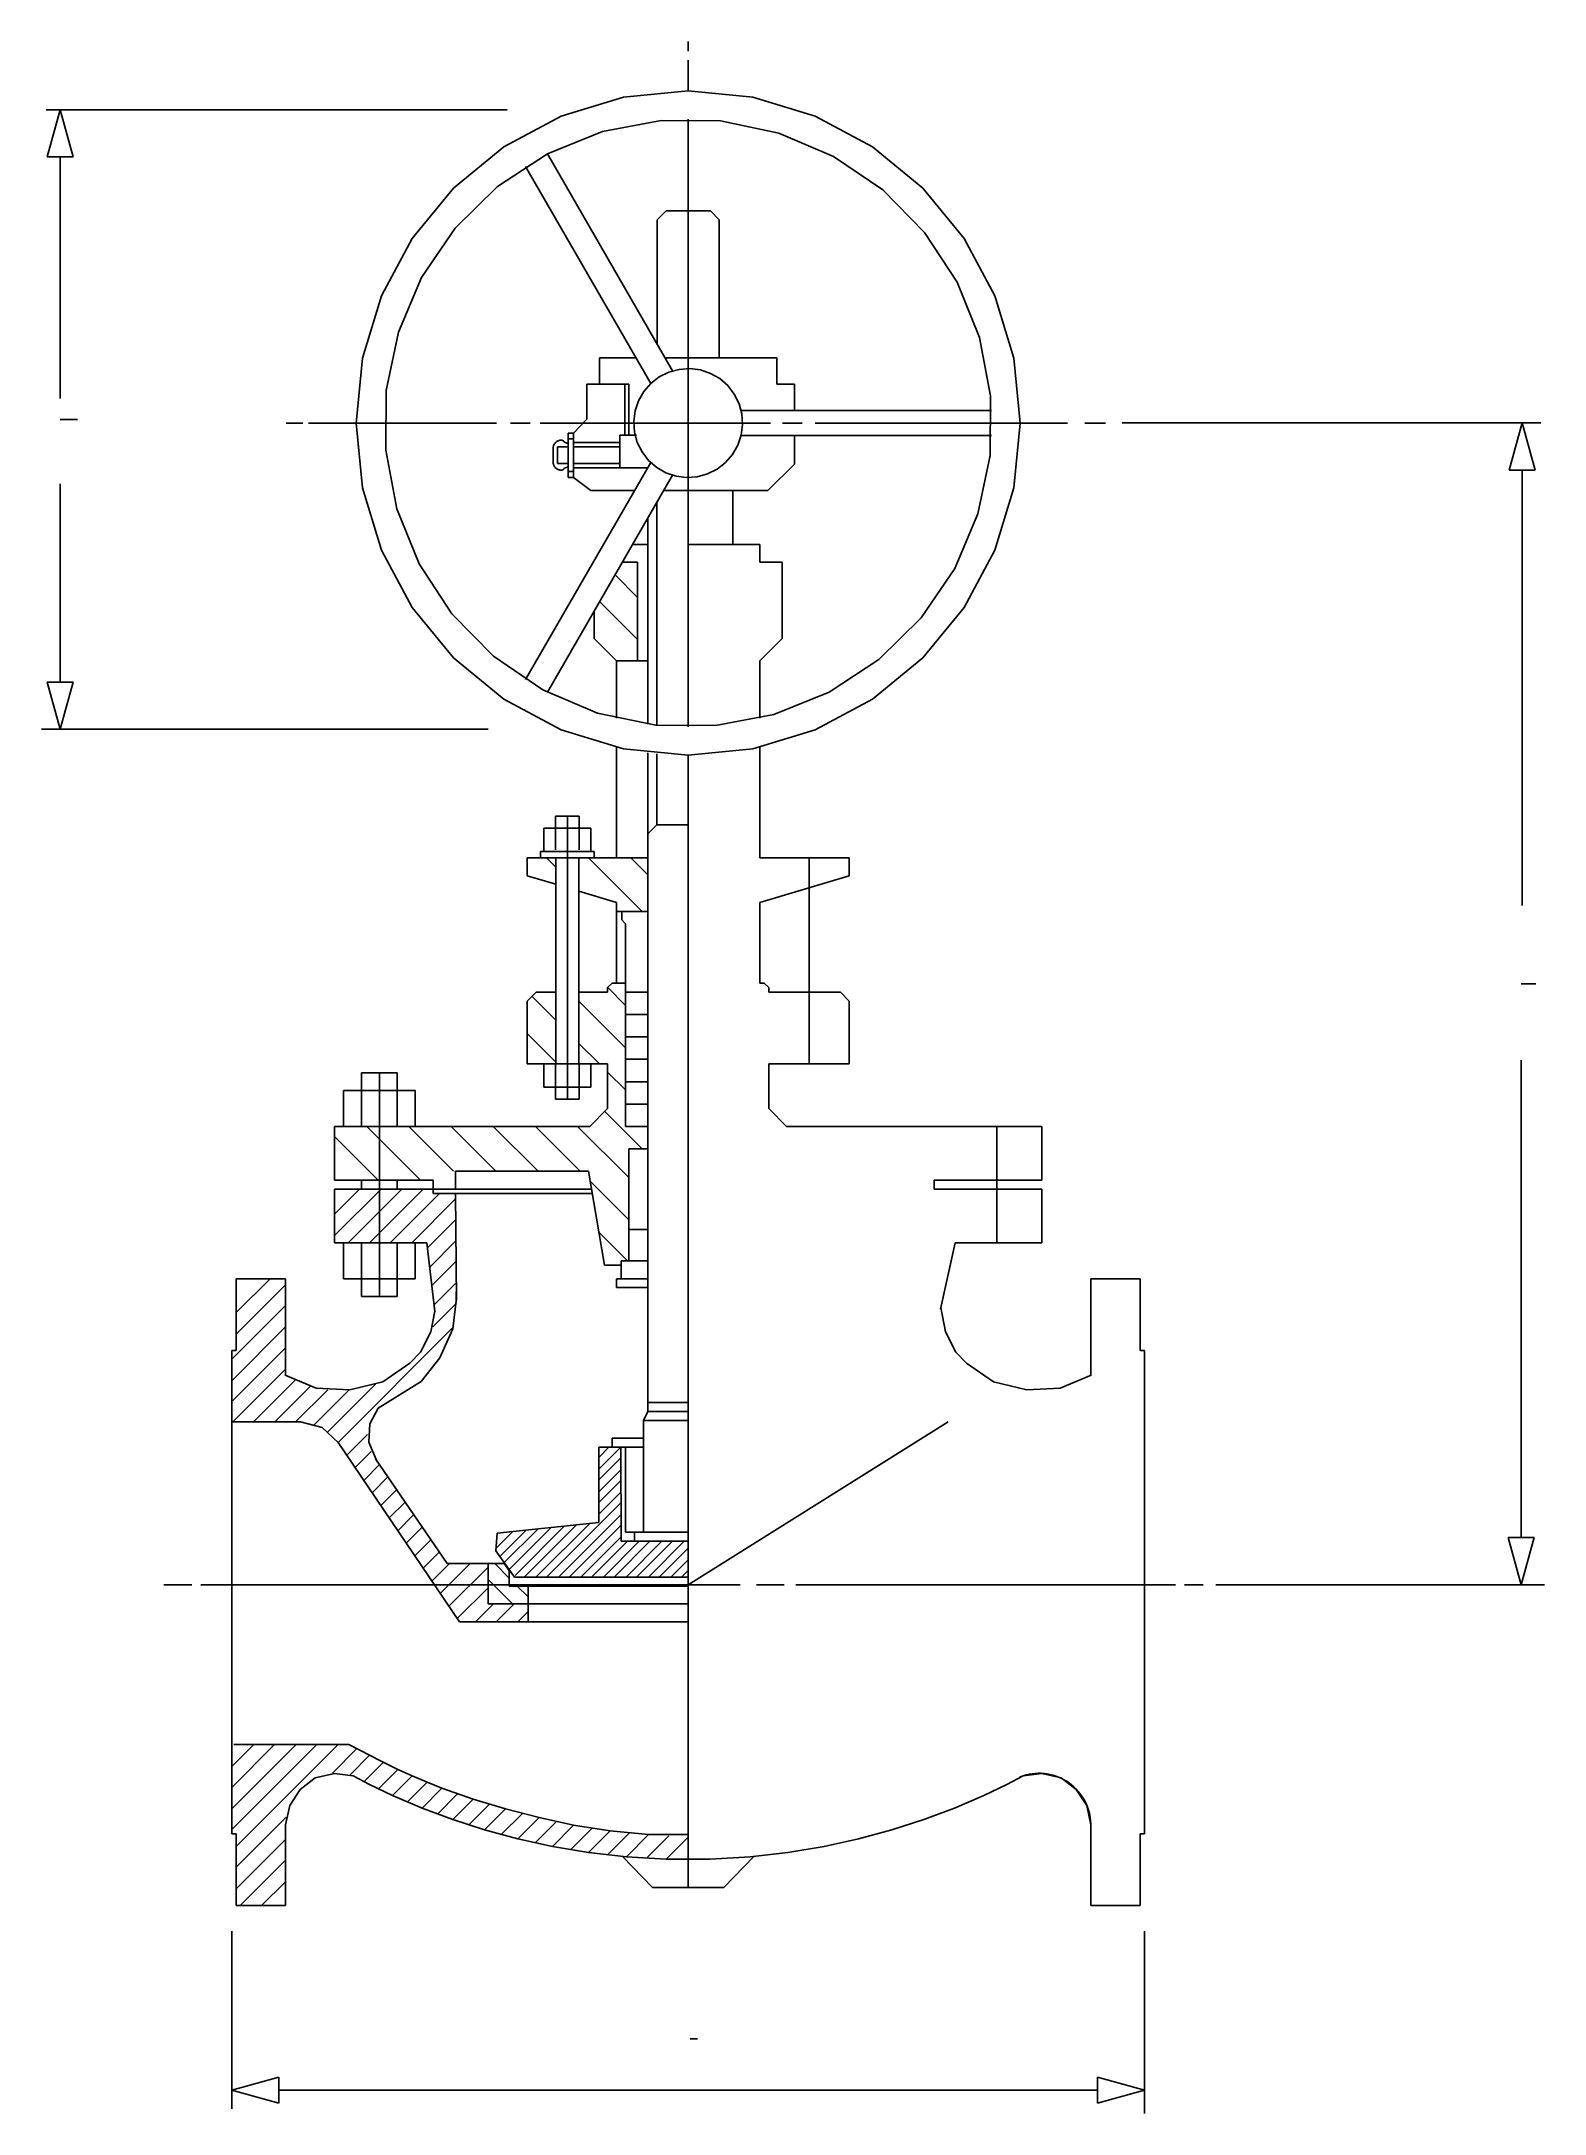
# Model space of a CAD drawing. Extents: x 652 to 1263, y 175 to 1015.
import ezdxf

# ---------------------------------------------------------------- set-up
doc = ezdxf.new("R2010")
doc.units = 0
doc.header["$MEASUREMENT"] = 0
doc.layers.get('0').update_dxf_attribs({"linetype": 'CONTINUOUS'})
doc.layers.add('1', color=7, linetype='CONTINUOUS')

msp = doc.modelspace()

# ---------------------------------------------------------------- linework, layer by layer
at = {"linetype": 'Continuous'}
for p, q in [((884.29, 833.21), (875.37, 833.21)), ((933.11, 833.21), (904.99, 833.21)), ((820.72, 504.4), (820.9, 511.92)), ((914.94, 389.27), (1020.46, 455.3)), ((914.94, 392.36), (914.94, 406.9))]:
    msp.add_line(p, q, dxfattribs=at)
at = {"layer": '1', "color": 4, "linetype": 'Continuous'}
for p, q in [((914.94, 1011.56), (914.94, 1015.49)), ((914.94, 995.43), (914.94, 1007.92)), ((914.94, 833.21), (914.94, 983.92)), ((751.78, 860.64), (758.53, 860.64)), ((760.74, 860.64), (837.12, 860.64)), ((842.86, 860.64), (850.8, 860.64)), ((854.78, 860.64), (948.37, 860.64)), ((953.22, 860.64), (961.17, 860.64)), ((966.47, 860.64), (1068.89, 860.64)), ((1075.96, 860.64), (1084.34, 860.64)), ((885.26, 799.04), (894.38, 789.91)), ((878.99, 788.18), (894.43, 772.73)), ((865.88, 586.35), (865.88, 701.07)), ((857.38, 684.23), (861.16, 680.44)), ((874.51, 684.23), (896.31, 662.42)), ((891.65, 684.23), (898.59, 677.29)), ((963.99, 600.65), (963.99, 684.23)), ((882.25, 631.55), (889.5, 624.3)), ((851.49, 628.04), (861.16, 618.37)), ((870.6, 626.06), (889.5, 607.16)), ((849.53, 612.88), (861.16, 601.25)), ((870.6, 608.93), (878.88, 600.65)), ((789.57, 506.17), (789.57, 597.02)), ((882.23, 597.3), (889.5, 590.03)), ((881.08, 581.32), (896.27, 566.13)), ((784.4, 575.21), (806.21, 553.41)), ((801.54, 575.21), (819.71, 557.05)), ((818.66, 575.21), (836.83, 557.05)), ((835.79, 575.21), (853.96, 557.05)), ((852.93, 575.21), (871.1, 557.05)), ((870.06, 575.21), (890.83, 554.44)), ((1040.3, 527.98), (1040.3, 575.21)), ((771.4, 571.09), (789.08, 553.41)), ((771.4, 539.68), (781.5, 549.78)), ((771.4, 530.97), (790.22, 549.78)), ((776.83, 527.98), (798.63, 549.78)), ((785.55, 527.98), (807.35, 549.78)), ((793.97, 527.98), (813.95, 547.96)), ((875.15, 552.99), (890.83, 537.3)), ((802.68, 527.98), (820.48, 545.78)), ((809.06, 525.95), (820.57, 537.45)), ((878.67, 532.33), (890.29, 520.71)), ((809.98, 518.15), (820.65, 528.82)), ((809.98, 518.15), (820.65, 528.82)), ((731.43, 499.71), (745.17, 513.44)), ((810.88, 510.63), (820.73, 520.49)), ((731.43, 490.99), (751.42, 510.97)), ((811.8, 502.84), (820.82, 511.86)), ((729.62, 480.76), (751.42, 502.56)), ((811.27, 493.9), (820.91, 503.53)), ((729.62, 472.04), (751.42, 493.84)), ((772.8, 447), (819.8, 494)), ((729.62, 463.63), (751.42, 485.43)), ((730, 455.3), (751.11, 476.41)), ((738.41, 455.3), (755.32, 472.2)), ((747.13, 455.3), (761.6, 469.77)), ((755.55, 455.3), (768.58, 468.33)), ((762.93, 453.97), (777.16, 468.19)), ((768.48, 451.1), (787.98, 470.6)), ((776.31, 441.81), (784.68, 450.17)), ((783.23, 431.59), (789.77, 438.13)), ((878.6, 440.91), (882.74, 445.05)), ((878.6, 436.1), (887.55, 445.05)), ((878.6, 431.78), (887.68, 440.86)), ((786.62, 426.57), (793.04, 432.99)), ((878.6, 426.97), (887.68, 436.05)), ((878.6, 422.64), (887.68, 431.72)), ((790.14, 421.38), (796.69, 427.92)), ((793.54, 416.36), (799.99, 422.81)), ((857.47, 392.36), (887.68, 422.59)), ((878.6, 417.83), (887.68, 426.92)), ((797.06, 411.16), (803.59, 417.69)), ((800.45, 406.14), (806.94, 412.63)), ((842.26, 395.42), (859.36, 412.53)), ((844.67, 393.02), (864.74, 413.1)), ((848.33, 392.36), (869.57, 413.6)), ((853.14, 392.36), (874.95, 414.17)), ((862.27, 392.36), (887.68, 417.78)), ((866.6, 392.36), (887.68, 413.45)), ((803.96, 400.94), (810.51, 407.48)), ((836.92, 404.03), (843.78, 410.89)), ((838.43, 400.73), (849.15, 411.45)), ((839.86, 397.83), (853.99, 411.96)), ((871.41, 392.36), (887.68, 408.64)), ((875.74, 392.36), (890.27, 406.9)), ((880.55, 392.36), (895.08, 406.9)), ((884.88, 392.36), (899.41, 406.9)), ((889.69, 392.36), (904.22, 406.9)), ((894.01, 392.36), (908.54, 406.9)), ((898.82, 392.36), (913.35, 406.9)), ((903.14, 392.36), (914.94, 404.16)), ((807.37, 395.92), (813.89, 402.45)), ((810.88, 390.73), (817.97, 397.81)), ((814.28, 385.71), (826.39, 397.81)), ((817.79, 380.51), (833.71, 396.42)), ((842.26, 391.94), (836.38, 397.81)), ((907.95, 392.36), (914.94, 399.35)), ((713.35, 389.27), (702.07, 389.27)), ((936.07, 389.27), (717.11, 389.27)), ((821.19, 375.5), (833.71, 388.01)), ((843.6, 381.46), (833.71, 391.35)), ((849.9, 384.29), (845.47, 388.73)), ((912.28, 392.36), (914.94, 395.03)), ((953.92, 389.27), (942.65, 389.27)), ((1112.74, 389.27), (958.62, 389.27)), ((1124.02, 389.27), (1116.5, 389.27)), ((828.61, 374.2), (835.88, 381.46)), ((837.02, 374.2), (844.29, 381.46)), ((845.74, 374.2), (849.9, 378.36)), ((729.62, 315.45), (738.62, 324.45)), ((729.62, 307.03), (747.04, 324.45)), ((729.62, 298.32), (755.75, 324.45)), ((729.62, 289.91), (764.16, 324.45)), ((731.43, 283.01), (772.88, 324.45)), ((770.48, 312.84), (780.39, 322.75)), ((777.77, 312.22), (785.59, 320.04)), ((783.62, 309.65), (791.15, 317.18)), ((789.16, 306.47), (797.03, 314.35)), ((794.89, 303.79), (802.83, 311.73)), ((800.93, 301.12), (808.94, 309.13)), ((806.87, 298.65), (814.96, 306.74)), ((813.14, 296.21), (821.33, 304.39)), ((731.43, 274.6), (751.72, 294.88)), ((819.32, 293.97), (827.59, 302.24)), ((825.84, 291.77), (834.22, 300.15)), ((832.26, 289.78), (840.75, 298.26)), ((839.05, 287.85), (847.65, 296.46)), ((845.73, 286.12), (854.47, 294.86)), ((852.81, 284.48), (861.37, 293.04)), ((859.78, 283.04), (868.43, 291.69)), ((867.16, 281.71), (875.91, 290.45)), ((874.45, 280.59), (883.3, 289.42)), ((882.19, 279.61), (891.13, 288.54)), ((889.84, 278.84), (898.89, 287.89)), ((897.97, 278.26), (907.13, 287.42)), ((906.03, 277.9), (914.94, 286.81)), ((731.43, 265.88), (751.42, 285.86)), ((733.05, 259.08), (751.42, 277.45)), ((741.76, 259.08), (751.42, 268.74))]:
    msp.add_line(p, q, dxfattribs=at)
at = {"layer": '1', "color": 7, "linetype": 'Continuous'}
for p, q in [((888.64, 992.84), (863.36, 985.17)), ((914.94, 995.43), (888.64, 992.84)), ((941.23, 992.84), (914.94, 995.43)), ((966.52, 985.17), (941.23, 992.84)), ((863.36, 985.17), (840.05, 972.72)), ((989.82, 972.72), (966.52, 985.17)), ((880.17, 978.92), (857.77, 969.87)), ((903.92, 983.43), (880.17, 978.92)), ((928.08, 983.22), (903.92, 983.43)), ((951.74, 978.3), (928.08, 983.22)), ((973.99, 968.86), (951.74, 978.3)), ((840.05, 972.72), (819.63, 955.95)), ((857.77, 969.87), (837.56, 956.61)), ((908.6, 881.81), (857.77, 969.87)), ((993.97, 955.26), (973.99, 968.86)), ((1010.25, 955.95), (989.82, 972.72)), ((899.77, 876.71), (848.93, 964.77)), ((819.63, 955.95), (802.86, 935.53)), ((837.56, 956.61), (820.32, 939.67)), ((1010.91, 938.02), (993.97, 955.26)), ((1027.01, 935.53), (1010.25, 955.95)), ((902.35, 943.13), (905.94, 946.72)), ((902.35, 892.64), (902.35, 943.13)), ((914.94, 946.72), (905.94, 946.72)), ((914.94, 946.72), (923.93, 946.72)), ((927.53, 943.13), (923.93, 946.72)), ((927.53, 943.13), (927.53, 887.17)), ((802.86, 935.53), (790.41, 912.22)), ((820.32, 939.67), (806.72, 919.69)), ((1024.16, 917.81), (1010.91, 938.02)), ((1039.47, 912.22), (1027.01, 935.53)), ((806.72, 919.69), (797.28, 897.45)), ((1033.22, 895.41), (1024.16, 917.81)), ((790.41, 912.22), (782.74, 886.94)), ((1047.14, 886.94), (1039.47, 912.22)), ((797.28, 897.45), (792.36, 873.79)), ((1037.73, 871.66), (1033.22, 895.41)), ((782.74, 886.94), (780.15, 860.64)), ((893.99, 887.17), (878.97, 887.17)), ((878.97, 876.38), (878.97, 887.17)), ((905.51, 887.17), (950.91, 887.17)), ((950.91, 876.38), (950.91, 887.17)), ((1049.73, 860.64), (1047.14, 886.94)), ((890.8, 876.38), (873.83, 876.38)), ((873.83, 862.24), (873.83, 876.38)), ((889.28, 855.75), (889.28, 876.38)), ((890.8, 855.75), (890.8, 876.38)), ((899.77, 876.71), (896.93, 873.44)), ((903.2, 879.36), (899.77, 876.71)), ((907.07, 881.29), (903.2, 879.36)), ((911.25, 882.43), (907.07, 881.29)), ((915.58, 882.73), (911.25, 882.43)), ((919.87, 882.18), (915.58, 882.73)), ((923.98, 880.8), (919.87, 882.18)), ((927.74, 878.65), (923.98, 880.8)), ((931.01, 875.81), (927.74, 878.65)), ((933.66, 872.38), (931.01, 875.81)), ((950.91, 876.38), (958.11, 876.38)), ((958.11, 865.74), (958.11, 876.38)), ((792.36, 873.79), (792.15, 849.62)), ((894.78, 869.68), (893.4, 865.58)), ((896.93, 873.44), (894.78, 869.68)), ((935.59, 868.5), (933.66, 872.38)), ((936.73, 864.32), (935.59, 868.5)), ((1037.52, 847.5), (1037.73, 871.66)), ((780.15, 860.64), (782.74, 834.34)), ((873.83, 862.24), (868.4, 856.59)), ((893.4, 865.58), (892.85, 861.28)), ((892.85, 861.28), (893.15, 856.96)), ((936.44, 865.74), (1038.11, 865.74)), ((936.48, 855.71), (937.03, 860)), ((937.03, 860), (936.73, 864.32)), ((1047.14, 834.34), (1049.73, 860.64)), ((792.15, 849.62), (796.66, 825.88)), ((860.17, 844.36), (860.17, 850.82)), ((861.86, 844.25), (861.86, 850.94)), ((866.21, 850.94), (861.86, 850.94)), ((866.21, 856.59), (868.4, 856.59)), ((866.21, 838.6), (866.21, 856.59)), ((866.21, 854.24), (868.4, 854.24)), ((868.4, 838.6), (868.4, 856.59)), ((887.12, 852.75), (868.4, 852.75)), ((887.12, 850.94), (868.4, 850.94)), ((893.99, 855.75), (887.12, 855.75)), ((887.12, 842.7), (887.12, 855.75)), ((893.15, 856.96), (894.29, 852.78)), ((894.29, 852.78), (896.22, 848.9)), ((932.95, 847.84), (935.1, 851.6)), ((935.1, 851.6), (936.48, 855.71)), ((936.44, 855.54), (1038.11, 855.54)), ((958.11, 844), (958.11, 855.54)), ((899.77, 844.57), (848.93, 756.52)), ((866.21, 844.25), (861.86, 844.25)), ((866.21, 840.96), (868.4, 840.96)), ((887.12, 844.25), (868.4, 844.25)), ((898.54, 842.44), (868.4, 842.44)), ((896.22, 848.9), (898.87, 845.47)), ((898.87, 845.47), (902.14, 842.63)), ((902.14, 842.63), (905.89, 840.48)), ((922.8, 839.99), (926.68, 841.92)), ((926.68, 841.92), (930.1, 844.57)), ((930.1, 844.57), (932.95, 847.84)), ((958.11, 844), (947.32, 833.21)), ((1032.6, 823.83), (1037.52, 847.5)), ((782.74, 834.34), (790.41, 809.06)), ((908.6, 839.47), (857.77, 751.42)), ((866.21, 838.6), (868.4, 838.6)), ((875.37, 833.21), (868.4, 838.6)), ((893.21, 833.21), (875.37, 833.21)), ((947.32, 833.21), (904.99, 833.21)), ((905.89, 840.48), (910, 839.1)), ((910, 839.1), (914.3, 838.55)), ((914.3, 838.55), (918.62, 838.85)), ((914.94, 737.36), (914.94, 833.21)), ((918.62, 838.85), (922.8, 839.99)), ((933.11, 811.41), (933.11, 833.21)), ((1039.47, 809.06), (1047.14, 834.34)), ((796.66, 825.88), (805.71, 803.47)), ((902.22, 738.02), (902.22, 828.41)), ((898.59, 738.45), (898.59, 822.12)), ((1023.16, 801.59), (1032.6, 823.83)), ((790.41, 809.06), (802.86, 785.76)), ((898.59, 811.41), (892.4, 811.41)), ((914.94, 811.41), (944.01, 811.41)), ((944.01, 804.14), (944.01, 811.41)), ((1027.01, 785.76), (1039.47, 809.06)), ((805.71, 803.47), (818.97, 783.26)), ((894.38, 804.14), (888.21, 804.14)), ((894.38, 804.14), (894.38, 764.17)), ((944.01, 804.14), (953.09, 804.14)), ((953.09, 773.25), (953.09, 804.14)), ((1009.56, 781.61), (1023.16, 801.59)), ((802.86, 785.76), (819.63, 765.33)), ((818.97, 783.26), (835.91, 766.02)), ((876.78, 773.25), (876.78, 784.36)), ((1010.25, 765.33), (1027.01, 785.76)), ((992.32, 764.67), (1009.56, 781.61)), ((819.63, 765.33), (840.05, 748.57)), ((835.91, 766.02), (855.88, 752.42)), ((876.78, 773.25), (885.87, 764.17)), ((953.09, 773.25), (944.01, 764.17)), ((989.82, 748.57), (1010.25, 765.33)), ((885.87, 740.83), (885.87, 764.17)), ((885.87, 764.17), (898.59, 764.17)), ((944.01, 740.83), (944.01, 764.17)), ((972.11, 751.42), (992.32, 764.67)), ((840.05, 748.57), (863.36, 736.11)), ((855.88, 752.42), (878.13, 742.98)), ((949.7, 742.36), (972.11, 751.42)), ((966.52, 736.11), (989.82, 748.57)), ((878.13, 742.98), (901.79, 738.06)), ((925.96, 737.85), (949.7, 742.36)), ((863.36, 736.11), (888.64, 728.44)), ((901.79, 738.06), (925.96, 737.85)), ((941.23, 728.44), (966.52, 736.11)), ((885.87, 684.23), (885.87, 729.02)), ((888.64, 728.44), (914.94, 725.85)), ((898.59, 693.97), (898.59, 726.85)), ((902.22, 697.6), (902.22, 726.45)), ((914.94, 725.85), (941.23, 728.44)), ((914.94, 266.35), (914.94, 725.85)), ((944.01, 684.23), (944.01, 729.02)), ((861.12, 701.07), (870.65, 701.07)), ((861.12, 696.31), (861.12, 701.07)), ((870.65, 696.31), (870.65, 701.07)), ((856.35, 696.31), (875.42, 696.31)), ((856.35, 686.77), (856.35, 696.31)), ((861.12, 689.45), (861.12, 696.31)), ((861.12, 687.49), (861.12, 695.59)), ((870.65, 690.18), (870.65, 696.31)), ((870.65, 687.49), (870.65, 695.59)), ((875.42, 686.77), (875.42, 696.31)), ((902.22, 697.6), (898.59, 693.97)), ((898.59, 459.59), (898.59, 693.97)), ((902.22, 697.6), (914.94, 697.6)), ((849.53, 676.96), (849.53, 684.23)), ((898.59, 684.23), (849.53, 684.23)), ((876.78, 686.77), (854.98, 686.77)), ((854.98, 684.23), (854.98, 686.77)), ((861.16, 600.65), (861.16, 684.23)), ((870.6, 600.65), (870.6, 684.23)), ((876.78, 684.23), (876.78, 686.77)), ((944.01, 684.23), (980.35, 684.23)), ((980.35, 676.96), (980.35, 684.23)), ((861.16, 673.47), (849.53, 676.96)), ((944.01, 666.06), (980.35, 676.96)), ((885.87, 666.06), (870.6, 670.64)), ((885.87, 633.35), (885.87, 666.06)), ((944.01, 633.35), (944.01, 666.06)), ((885.87, 662.42), (898.59, 662.42)), ((887.98, 659.12), (887.98, 662.42)), ((889.5, 657.43), (887.98, 659.12)), ((889.5, 575.21), (889.5, 657.43)), ((884.05, 633.35), (882.23, 631.54)), ((882.23, 629.72), (882.23, 631.54)), ((889.5, 633.35), (884.05, 633.35)), ((944.01, 633.35), (945.82, 633.35)), ((945.82, 633.35), (947.64, 631.54)), ((947.64, 629.72), (947.64, 631.54)), ((853.16, 629.72), (849.53, 626.09)), ((849.53, 600.65), (849.53, 626.09)), ((861.16, 629.72), (853.16, 629.72)), ((882.23, 629.72), (870.6, 629.72)), ((889.5, 629.72), (898.59, 629.72)), ((947.64, 629.72), (976.71, 629.72)), ((976.71, 629.72), (980.35, 626.09)), ((980.35, 600.65), (980.35, 626.09)), ((889.5, 620.64), (898.59, 620.64)), ((889.5, 611.55), (898.59, 611.55)), ((782.31, 597.02), (796.84, 597.02)), ((782.31, 589.75), (782.31, 597.02)), ((796.84, 589.75), (796.84, 597.02)), ((882.23, 600.65), (849.53, 600.65)), ((856.35, 600.65), (856.35, 591.11)), ((861.12, 600.65), (861.12, 591.11)), ((861.12, 599.93), (861.12, 591.83)), ((870.65, 600.65), (870.65, 591.11)), ((870.65, 599.93), (870.65, 591.83)), ((875.42, 600.65), (875.42, 591.11)), ((882.23, 582.48), (882.23, 600.65)), ((889.5, 602.47), (898.59, 602.47)), ((947.64, 582.48), (947.64, 600.65)), ((947.64, 600.65), (980.35, 600.65)), ((775.04, 589.75), (804.11, 589.75)), ((775.04, 575.21), (775.04, 589.75)), ((782.31, 575.21), (782.31, 589.75)), ((782.31, 576.3), (782.31, 588.66)), ((796.84, 575.21), (796.84, 589.75)), ((796.84, 576.3), (796.84, 588.66)), ((804.11, 575.21), (804.11, 589.75)), ((856.35, 591.11), (875.42, 591.11)), ((861.12, 591.11), (861.12, 586.35)), ((870.65, 591.11), (870.65, 586.35)), ((889.5, 593.38), (898.59, 593.38)), ((861.12, 586.35), (870.65, 586.35)), ((882.23, 582.48), (874.97, 575.21)), ((889.5, 584.3), (898.59, 584.3)), ((947.64, 582.48), (954.91, 575.21)), ((771.4, 553.41), (771.4, 575.21)), ((771.4, 575.21), (874.97, 575.21)), ((889.5, 575.21), (898.59, 575.21)), ((954.91, 575.21), (1058.47, 575.21)), ((1058.47, 553.41), (1058.47, 575.21)), ((1058.47, 553.41), (1058.47, 575.21)), ((890.83, 520.71), (890.83, 566.13)), ((890.83, 566.13), (898.59, 566.13)), ((874.46, 557.05), (820.46, 557.05)), ((820.46, 549.78), (820.46, 557.05)), ((880.96, 518.89), (874.46, 557.05)), ((811.38, 553.41), (771.4, 553.41)), ((771.4, 527.98), (771.4, 549.78)), ((811.38, 549.78), (771.4, 549.78)), ((782.31, 549.78), (782.31, 553.41)), ((796.84, 549.78), (796.84, 553.41)), ((811.38, 547.96), (811.38, 553.41)), ((875.69, 549.78), (811.38, 549.78)), ((876.01, 547.96), (811.38, 547.96)), ((820.89, 504.89), (820.46, 547.96)), ((820.89, 504.89), (820.46, 547.96)), ((1014.87, 553.41), (1058.47, 553.41)), ((1014.87, 549.78), (1014.87, 553.41)), ((1014.87, 549.78), (1058.47, 549.78)), ((1058.47, 527.98), (1058.47, 549.78)), ((890.83, 533.43), (898.59, 533.43)), ((808.82, 527.98), (771.4, 527.98)), ((775.04, 527.98), (775.04, 513.44)), ((775.04, 527.98), (775.04, 513.44)), ((782.31, 527.98), (782.31, 513.44)), ((782.31, 527.98), (782.31, 513.44)), ((782.31, 526.89), (782.31, 514.53)), ((782.31, 526.89), (782.31, 514.53)), ((796.84, 527.98), (796.84, 513.44)), ((796.84, 527.98), (796.84, 513.44)), ((796.84, 526.89), (796.84, 514.53)), ((796.84, 526.89), (796.84, 514.53)), ((804.11, 527.98), (804.11, 513.44)), ((804.11, 527.98), (804.11, 513.44)), ((808.82, 527.98), (812.11, 500.19)), ((808.82, 527.98), (812.11, 500.19)), ((1023.39, 527.98), (1017.35, 501.12)), ((1023.39, 527.98), (1017.48, 501.72)), ((1023.39, 527.98), (1058.47, 527.98)), ((751.42, 513.44), (731.43, 513.44)), ((731.43, 484.37), (731.43, 513.44)), ((751.42, 513.44), (751.42, 474.12)), ((775.04, 513.44), (804.11, 513.44)), ((782.31, 513.44), (782.31, 506.17)), ((796.84, 513.44), (796.84, 506.17)), ((887.68, 518.89), (880.96, 518.89)), ((885.87, 513.44), (898.59, 513.44)), ((885.87, 509.81), (885.87, 513.44)), ((887.68, 513.44), (887.68, 520.71)), ((898.59, 520.71), (887.68, 520.71)), ((1078.46, 513.44), (1098.44, 513.44)), ((1078.46, 513.44), (1078.46, 474.12)), ((1098.44, 484.37), (1098.44, 513.44)), ((782.31, 506.17), (796.84, 506.17)), ((885.87, 509.81), (898.59, 509.81)), ((810.41, 491.86), (812.11, 500.3)), ((819.33, 493.04), (820.72, 504.4)), ((1019.47, 491.86), (1017.48, 501.72)), ((806.31, 483.57), (810.41, 491.86)), ((814.08, 481.32), (819.33, 493.04)), ((1023.57, 483.57), (1019.47, 491.86)), ((731.43, 484.37), (729.62, 484.37)), ((729.62, 484.37), (729.62, 288.15)), ((801.88, 479.19), (806.31, 483.57)), ((806.55, 471.71), (814.08, 481.32)), ((1028, 479.19), (1023.57, 483.57)), ((1098.44, 484.37), (1100.26, 484.37)), ((1100.26, 288.15), (1100.26, 484.37)), ((751.35, 474.29), (763.93, 468.97)), ((777.51, 468.31), (790.99, 471.65)), ((789.06, 460.87), (806.55, 471.71)), ((790.99, 471.65), (801.88, 479.19)), ((1038.89, 471.65), (1028, 479.19)), ((1052.37, 468.31), (1038.89, 471.65)), ((1078.53, 474.29), (1065.94, 468.97)), ((763.93, 468.97), (777.51, 468.31)), ((898.59, 463.22), (914.94, 463.22)), ((1065.94, 468.97), (1052.37, 468.31)), ((757.54, 455.3), (729.62, 455.3)), ((757.54, 455.3), (766.36, 453.12)), ((785.21, 447.05), (785.74, 454.57)), ((785.74, 454.57), (789.06, 460.87)), ((898.59, 459.59), (896.77, 455.95)), ((896.77, 410.53), (896.77, 455.95)), ((896.77, 455.95), (914.94, 455.95)), ((898.59, 459.59), (914.94, 459.59)), ((766.36, 453.12), (772.95, 446.84)), ((772.8, 447), (822.07, 374.2)), ((788.71, 439.19), (785.21, 447.05)), ((884.05, 448.69), (896.77, 448.69)), ((884.05, 445.05), (884.05, 448.69)), ((779.71, 436.79), (786.21, 443.29)), ((787.99, 440.39), (817.05, 397.81)), ((878.6, 445.05), (878.6, 414.56)), ((896.77, 445.05), (878.6, 445.05)), ((887.68, 406.9), (887.55, 445.05)), ((889.5, 410.53), (889.5, 445.05)), ((878.6, 414.56), (837.33, 410.21)), ((837.33, 410.21), (836.85, 402.97)), ((893.14, 406.9), (887.68, 406.9)), ((889.5, 410.53), (914.94, 410.53)), ((893.14, 406.9), (893.14, 410.53)), ((914.94, 406.9), (893.14, 406.9)), ((817.05, 397.81), (833.71, 397.81)), ((836.85, 402.97), (844.36, 392.36)), ((844.36, 392.36), (914.94, 392.36)), ((849.9, 381.46), (849.9, 374.2)), ((822.07, 374.2), (914.94, 374.2)), ((777.09, 324.45), (730.52, 324.45)), ((790.26, 317.63), (777.09, 324.45)), ((771.35, 312.68), (763.48, 310.91)), ((778.89, 311.78), (771.35, 312.68)), ((778.89, 311.78), (785.57, 308.24)), ((790.26, 317.63), (797.03, 314.35)), ((797.03, 314.35), (802.83, 311.73)), ((802.83, 311.73), (808.94, 309.13)), ((1050.99, 311.78), (1044.31, 308.24)), ((1050.99, 311.78), (1049.52, 311.19)), ((1050.99, 311.78), (1058.53, 312.68)), ((1058.53, 312.68), (1066.39, 310.91)), ((757.39, 306.15), (753.15, 299.61)), ((763.48, 310.91), (757.39, 306.15)), ((785.57, 308.24), (794.89, 303.79)), ((794.89, 303.79), (806.87, 298.65)), ((808.94, 309.13), (814.96, 306.74)), ((814.96, 306.74), (827.59, 302.24)), ((1034.99, 303.79), (1023, 298.65)), ((1044.31, 308.24), (1034.99, 303.79)), ((1066.39, 310.91), (1072.49, 306.15)), ((1072.49, 306.15), (1076.73, 299.61)), ((753.15, 299.61), (751.42, 291.81)), ((806.87, 298.65), (819.32, 293.97)), ((827.59, 302.24), (840.75, 298.26)), ((840.75, 298.26), (854.47, 294.86)), ((854.47, 294.86), (868.43, 291.69)), ((1023, 298.65), (1010.56, 293.97)), ((1076.73, 299.61), (1078.46, 291.81)), ((731.43, 288.15), (729.62, 288.15)), ((731.43, 288.15), (731.43, 259.08)), ((751.42, 291.81), (751.42, 259.08)), ((819.32, 293.97), (832.26, 289.78)), ((832.26, 289.78), (845.73, 286.12)), ((845.73, 286.12), (859.78, 283.04)), ((868.43, 291.69), (883.3, 289.42)), ((883.3, 289.42), (898.89, 287.89)), ((898.89, 287.89), (914.94, 287.89)), ((984.14, 286.12), (970.09, 283.04)), ((997.61, 289.78), (984.14, 286.12)), ((1010.56, 293.97), (997.61, 289.78)), ((1078.46, 292.2), (1078.46, 259.08)), ((1098.44, 288.15), (1100.26, 288.15)), ((1098.44, 288.15), (1098.44, 259.08)), ((859.78, 283.04), (874.45, 280.59)), ((874.45, 280.59), (889.84, 278.84)), ((900.4, 266.35), (888.31, 278.98)), ((889.84, 278.84), (906.03, 277.9)), ((906.03, 277.9), (914.94, 277.9)), ((923.85, 277.9), (914.94, 277.9)), ((940.04, 278.84), (923.85, 277.9)), ((929.47, 266.35), (941.62, 279.03)), ((955.42, 280.59), (940.04, 278.84)), ((970.09, 283.04), (955.42, 280.59)), ((900.4, 266.35), (914.94, 266.35)), ((914.94, 266.35), (929.47, 266.35)), ((731.43, 259.08), (751.42, 259.08)), ((1078.46, 259.08), (1098.44, 259.08))]:
    msp.add_line(p, q, dxfattribs=at)
at = {"layer": '1', "color": 3, "linetype": 'Continuous'}
for p, q in [((654.24, 987.75), (841.42, 987.75)), ((659.94, 987.75), (654.64, 968.6)), ((659.94, 987.75), (665.23, 968.6)), ((665.23, 968.6), (654.64, 968.6)), ((665.23, 968.6), (654.64, 968.6)), ((659.94, 870.56), (659.94, 968.6)), ((1091.09, 860.67), (1261.17, 860.67)), ((1253.57, 860.67), (1248.28, 841.52)), ((1253.57, 860.67), (1258.86, 841.52)), ((1258.86, 841.52), (1248.28, 841.52)), ((1258.86, 841.52), (1248.28, 841.52)), ((1253.57, 841.52), (1253.57, 664.89)), ((659.94, 755.52), (659.94, 835.95)), ((654.64, 755.52), (665.23, 755.52)), ((654.64, 755.52), (665.23, 755.52)), ((659.94, 736.38), (654.64, 755.52)), ((659.94, 736.38), (665.23, 755.52)), ((833.74, 736.38), (652.34, 736.38)), ((1253.14, 602.06), (1253.14, 408.42)), ((1247.85, 408.42), (1258.44, 408.42)), ((1253.14, 389.27), (1247.85, 408.42)), ((1247.85, 408.42), (1258.44, 408.42)), ((1253.14, 389.27), (1258.44, 408.42)), ((833.71, 381.46), (833.71, 397.81)), ((833.71, 397.81), (840.5, 397.81)), ((840.3, 397.68), (842.06, 395.18)), ((842.26, 388.73), (842.26, 395.33)), ((842.26, 388.73), (914.94, 388.73)), ((849.9, 381.46), (849.9, 388.67)), ((1262.64, 389.27), (1129.15, 389.27)), ((833.71, 381.46), (914.94, 381.46)), ((729.62, 248.74), (729.62, 176.58)), ((1100.26, 174.67), (1100.26, 248.74)), ((729.62, 184.17), (748.76, 189.47)), ((748.76, 189.47), (748.76, 178.88)), ((748.76, 189.47), (748.76, 178.88)), ((1081.11, 178.88), (1081.11, 189.47)), ((1100.26, 184.17), (1081.11, 189.47)), ((1081.11, 178.88), (1081.11, 189.47)), ((729.62, 184.17), (748.76, 178.88)), ((748.76, 184.17), (1081.11, 184.17)), ((1100.26, 184.17), (1081.11, 178.88))]:
    msp.add_line(p, q, dxfattribs=at)
at = {"layer": '1', "color": 5, "linetype": 'Continuous'}
for p, q in [((659.94, 862.06), (666.94, 862.06)), ((1253.14, 633.05), (1259.14, 633.05)), ((915.78, 205.04), (918.78, 205.04))]:
    msp.add_line(p, q, dxfattribs=at)
at = {"layer": '1', "color": 7, "linetype": 'Continuous'}
for points in [[(860.16, 850.82, -0.051729), (860.2, 851.19, -0.04396), (860.32, 851.58, -0.038152), (860.52, 851.97, -0.034218), (860.78, 852.35, -0.031891), (861.1, 852.7, -0.030959), (861.47, 853.02, -0.031326), (861.87, 853.28, -0.033031), (862.29, 853.49, -0.036239), (862.71, 853.63, -0.041209), (863.13, 853.7, -0.048151), (863.51, 853.69, -0.056819), (863.86, 853.62, -0.065743), (864.16, 853.47, -0.07178), (864.39, 853.25, -0.07178)], [(864.39, 853.25, 0.181667), (864.39, 853.2, 0.087732), (864.43, 853.14, 0.043527), (864.49, 853.07, 0.026108), (864.59, 852.99, 0.018199), (864.72, 852.91, 0.014216), (864.86, 852.83, 0.012175), (865.03, 852.74, 0.011297), (865.2, 852.66, 0.011297), (865.38, 852.59, 0.012175), (865.55, 852.53, 0.014216), (865.71, 852.48, 0.018199), (865.86, 852.45, 0.026108), (865.98, 852.43, 0.043527), (866.08, 852.43, 0.087732), (866.15, 852.45, 0.181667), (866.18, 852.48, 0.181667)], [(860.16, 844.36, 0.054607), (860.21, 843.96, 0.04596), (860.36, 843.54, 0.039738), (860.58, 843.12, 0.035752), (860.88, 842.72, 0.033655), (861.25, 842.36, 0.033217), (861.66, 842.04, 0.034385), (862.1, 841.79, 0.037296), (862.56, 841.61, 0.042246), (863.01, 841.51, 0.049567), (863.43, 841.5, 0.059172), (863.82, 841.57, 0.069535), (864.14, 841.72, 0.076814), (864.39, 841.95, 0.076814)], [(864.39, 841.95, -0.181667), (864.39, 841.99, -0.087732), (864.43, 842.05, -0.043527), (864.49, 842.13, -0.026108), (864.59, 842.2, -0.018199), (864.72, 842.29, -0.014216), (864.86, 842.37, -0.012175), (865.03, 842.46, -0.011297), (865.2, 842.54, -0.011297), (865.38, 842.61, -0.012175), (865.55, 842.67, -0.014216), (865.71, 842.72, -0.018199), (865.86, 842.75, -0.026108), (865.98, 842.77, -0.043527), (866.08, 842.77, -0.087732), (866.15, 842.75, -0.181667), (866.18, 842.72, -0.181667)]]:
    msp.add_lwpolyline(points, format="xyb", dxfattribs=at)
for centre, radius, start, end in [((914.94, 860.64), 22.1, 308.50225, 310.32462), ((1057.33, 291.73), 21.03, 1.25935, 107.55625)]:
    msp.add_arc(centre, radius, start, end, dxfattribs=at)

doc.saveas('drawing.dxf')
